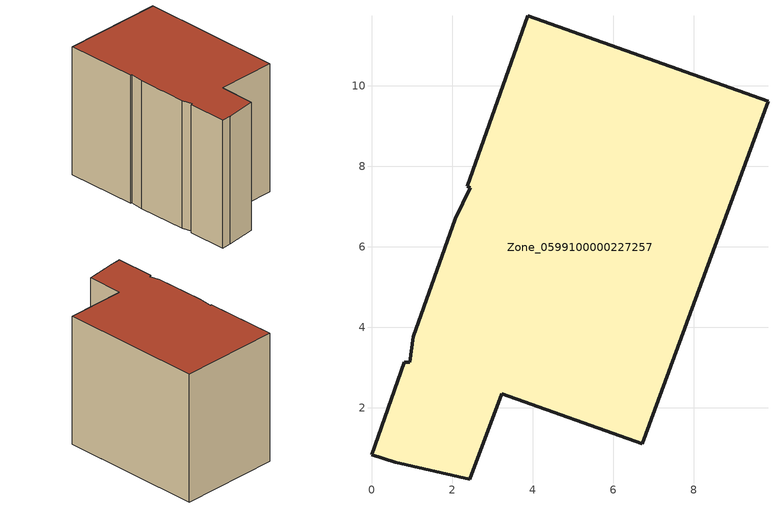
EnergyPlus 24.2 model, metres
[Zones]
Zone_0599100000227257
 floor ground (C_G): 0.82,3.13 0.95,3.13 1.04,3.76 2.08,6.69 2.46,7.47 2.37,7.5 3.88,11.73 9.85,9.61 6.73,1.1 3.23,2.34 2.44,0.23 0.59,0.64 0,0.83 z0.52
 wall outside (C_F): 9.85,9.61 3.88,11.73 2.37,7.5 2.46,7.47 2.08,6.69 1.04,3.76 0.95,3.13 0.82,3.13 0,0.83 0.59,0.64 2.44,0.23 3.23,2.34 6.73,1.1 9.85,9.61 z0.52:8.59
 roof outside (C_R): 1.04,3.76 0.95,3.13 0.82,3.13 0,0.83 0.59,0.64 2.44,0.23 3.23,2.34 6.73,1.1 9.85,9.61 3.88,11.73 2.37,7.5 2.46,7.47 2.08,6.69 z8.59
[BUILDING]
Pand.0599100000227257: North Axis=0; Terrain=City; Loads Convergence Tolerance Value=0.04; Temperature Convergence Tolerance Value=0.4; Solar Distribution=FullExterior; Maximum Number of Warmup Days=25; Minimum Number of Warmup Days=1
[Site:Location]
Rotterdam.The.Hague.AP_ZH_NLD Design_Conditions: Latitude=51.96; Longitude=4.45; Time Zone=1; Elevation=-4.5
[SITE:GROUNDTEMPERATURE:BUILDINGSURFACE]
18, 18, 18, 18, 18, 18, 18, 18, 18, 18, 18, 18
[MATERIAL] Thermal Absorptance=0.9; Solar Absorptance=0.7; Visible Absorptance=0.7
Name | Roughness | Thickness | Conductivity | Density | Specific Heat
G.TC.1965-1974 | MediumSmooth | 0.15 | 0.882353 | 540 | 1210
F.TC.1965-1974 | Rough | 0.3 | 0.697674 | 1920 | 840
R.TC.1965-1974 | MediumRough | 0.2 | 0.232558 | 1500 | 1000
[CONSTRUCTION]
C_G: G.TC.1965-1974
C_F: F.TC.1965-1974
C_R: R.TC.1965-1974
[ZONE]
Zone_0599100000227257: Type=1; Multiplier=1; Ceiling Height=Autocalculate; Volume=Autocalculate; Floor Area=autocalculate; Part of Total Floor Area=Yes
[ZONEINFILTRATION:DESIGNFLOWRATE]
Infil_Zone_0599100000227257: Zone or ZoneList or Space or SpaceList=Zone_0599100000227257; Schedule=AlwaysOn; Design Flow Rate Calculation Method=Flow/Area; Flow Rate per Floor Area=0.003; Constant Term Coefficient=1; Temperature Term Coefficient=0; Velocity Term Coefficient=0; Velocity Squared Term Coefficient=0
[HVACTEMPLATE:ZONE:IDEALLOADSAIRSYSTEM]
Zone_0599100000227257: Maximum Heating Supply Air Temperature=50; Minimum Cooling Supply Air Temperature=13; Maximum Heating Supply Air Humidity Ratio=0.0156; Minimum Cooling Supply Air Humidity Ratio=0.0077; Heating Limit=NoLimit; Cooling Limit=NoLimit; Dehumidification Control Type=ConstantSensibleHeatRatio; Cooling Sensible Heat Ratio=0.7; Dehumidification Setpoint=60; Humidification Control Type=None; Humidification Setpoint=30; Outdoor Air Method=None; Outdoor Air Flow Rate per Person=0.00944; Outdoor Air Flow Rate per Zone Floor Area=0; Outdoor Air Flow Rate per Zone=0; Demand Controlled Ventilation Type=None; Outdoor Air Economizer Type=NoEconomizer; Heat Recovery Type=None; Sensible Heat Recovery Effectiveness=0.7; Latent Heat Recovery Effectiveness=0.65
[ZONECONTROL:THERMOSTAT]
ThermostatControl_Zone_0599100000227257: Zone or ZoneList=Zone_0599100000227257; Control Type Schedule=DualSetpointControlType; Control 1=Thermostat_Zone_0599100000227257; Temperature Difference Between Cutout And Setpoint=0
[THERMOSTATSETPOINT:DUALSETPOINT]
Thermostat_Zone_0599100000227257: Heating Setpoint Temperature Schedule=HeatingSetpoint_Zone_0599100000227257; Cooling Setpoint Temperature Schedule=CoolingSetpoint_Zone_0599100000227257
[SCHEDULE:COMPACT]
HeatingSetpoint_Zone_0599100000227257: Through: 12/31, For: AllDays, Until: 24:00, 21
CoolingSetpoint_Zone_0599100000227257: Through: 12/31, For: AllDays, Until: 24:00, 24
DualSetpointControlType: Through: 12/31, For: AllDays, Until: 24:00, 4
AlwaysOn: Through: 12/31, For: AllDays, Until: 24:00, 1
